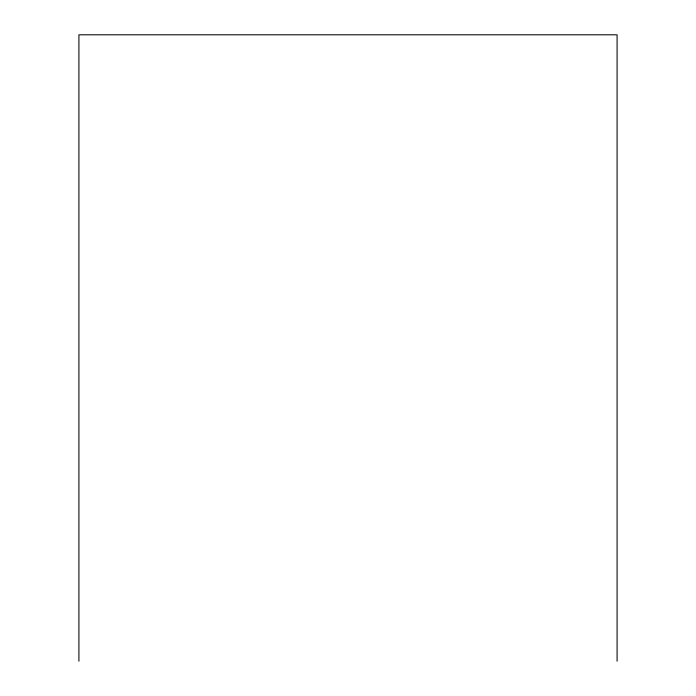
<?xml version="1.0" encoding="UTF-8"?>
<svg xmlns="http://www.w3.org/2000/svg" width="696" height="696" viewBox="0 0 696 696"><rect width="100%" height="100%" fill="white"/><g stroke="black" fill="none" stroke-linecap="round" stroke-linejoin="round"><path stroke-width="1.04" d="M617.091 661.2L617.091 34.8L78.909 34.8L78.909 661.2"/></g></svg>
